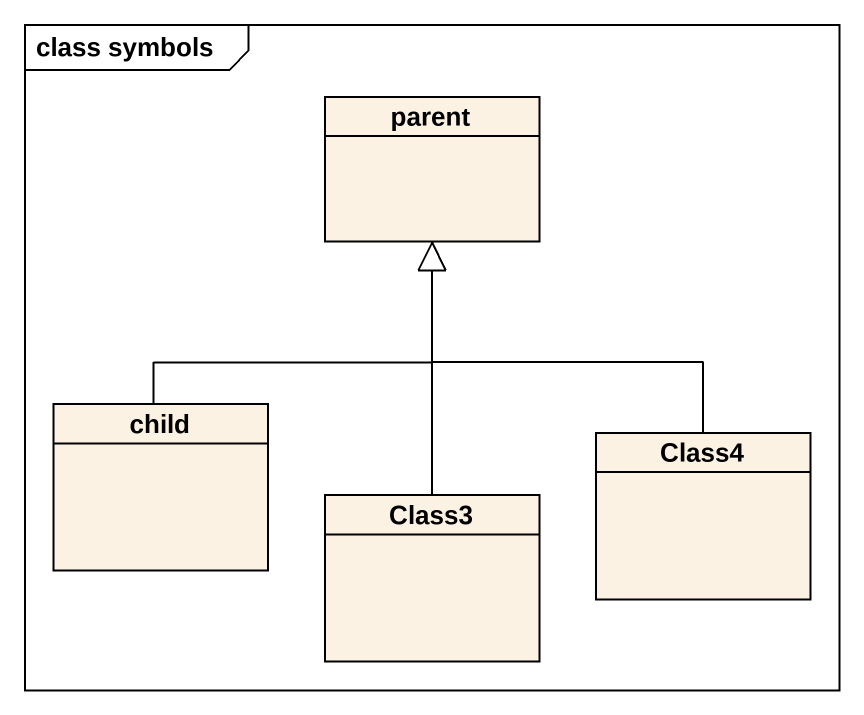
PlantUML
@startuml
mainframe class symbols
hide circle
hide empty members
class parent
class child
class Class4
class Class3
child -up-|> parent
Class4 -up-|> parent
Class3 -up-|> parent
@enduml
